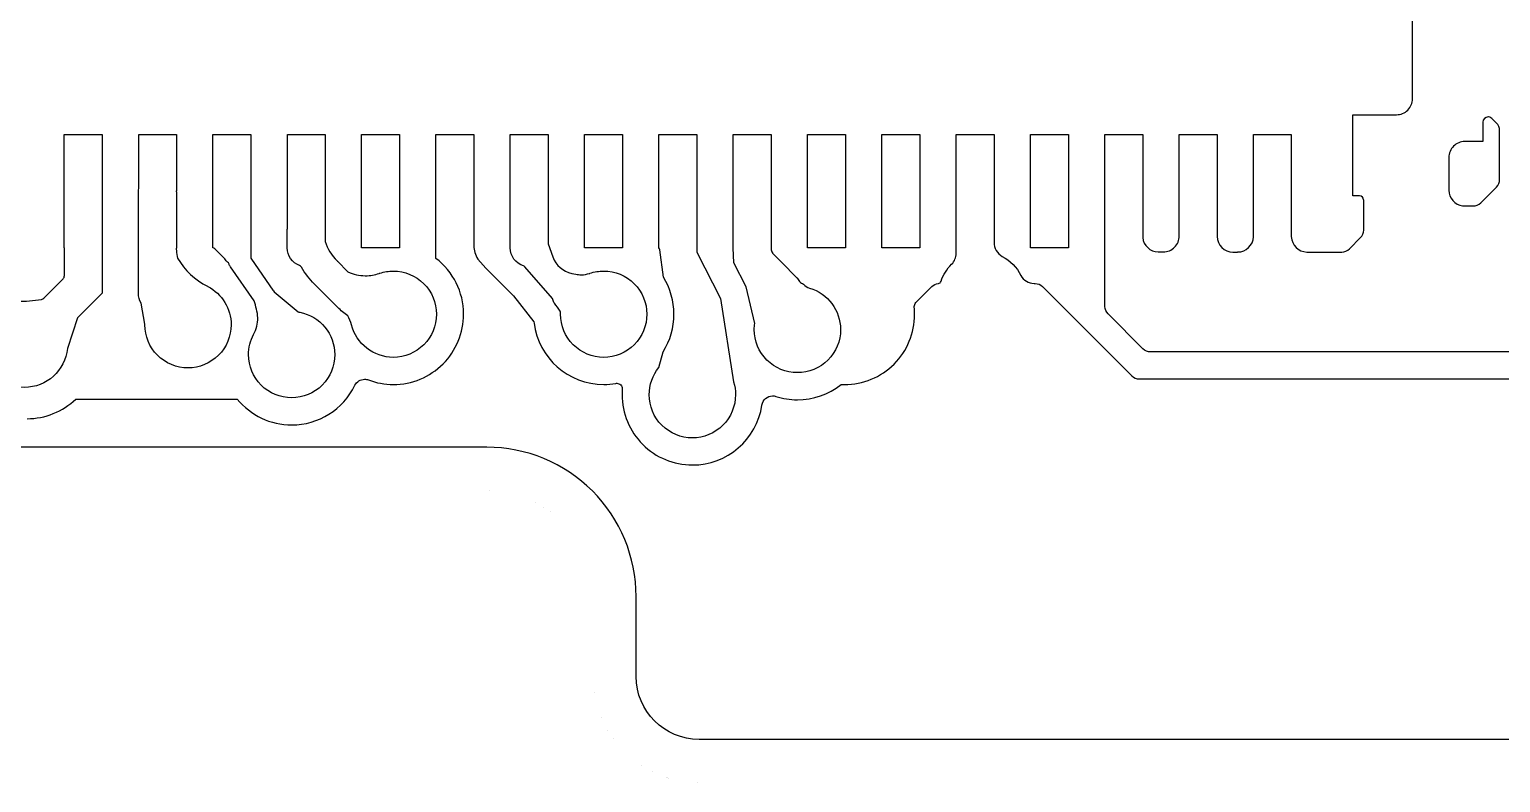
# Model space of a CAD drawing. Extents: x 3811 to 4077, y -444 to -307.
# Drawn here: x 3959.28 to 3966.21, y -397.71 to -394.17 of the extents above; entities that cross this region are included whole.
import ezdxf

# ---------------------------------------------------------------- set-up
doc = ezdxf.new("R2010")
doc.units = 0
doc.layers.add('gbr-dxf', color=7, linetype='Continuous')
doc.layers.add('gbr-outline-dxf', color=2, linetype='Continuous')

msp = doc.modelspace()

# ---------------------------------------------------------------- linework, layer by layer
at = {"layer": 'gbr-dxf'}
msp.add_line((3960.3261, -394.6692), (3960.3261, -395.197), dxfattribs=at)
at = {"layer": 'gbr-dxf', "linetype": 'Continuous'}
for points in [[(3972.8689, -377.7308, -0.161259), (3970.3231, -384.8952, -0.03053), (3970.316, -384.9033, -0.017073), (3970.3117, -384.9073), (3967.7712, -387.4478), (3967.7708, -387.4482, 0.198641), (3966.5483, -390.3965, -0.010853), (3966.5484, -390.4002), (3966.5484, -392.7722, 0.190146), (3966.5703, -392.8227), (3967.1779, -393.4303, -0.198959), (3967.1925, -393.4656), (3967.1925, -395.2382, -0.199561), (3967.1777, -395.2736), (3966.7773, -395.6722, -0.198397), (3966.7421, -395.6867), (3964.5629, -395.6867, -0.198766), (3964.5276, -395.6721), (3964.3629, -395.5076, -0.199181), (3964.3482, -395.4722), (3964.3482, -395.1772), (3964.3482, -395.1772)], [(3967.7084, -389.4484), (3967.7084, -392.5753, 0.192286), (3967.7148, -392.5887, -0.22971), (3967.7338, -392.6279), (3967.7338, -397.215, -0.411228), (3967.4371, -397.5116), (3962.4371, -397.5116, -0.41397), (3962.1407, -397.2152), (3962.1407, -396.8391, 0.414216), (3961.4371, -396.1355), (3954.4372, -396.1355, -0.41422), (3954.1407, -395.8391), (3954.1407, -392.7951, -0.035756), (3954.1407, -392.7948)], [(3964.8761, -394.6691), (3964.8761, -395.143, 0.407483), (3964.951, -395.2163, -0.014695), (3964.9523, -395.2163), (3964.9716, -395.2163, -0.018465), (3964.9733, -395.2162, 0.401854), (3965.0482, -395.1444), (3965.0482, -394.6636), (3965.226, -394.6636), (3965.226, -394.6692), (3965.226, -394.6692), (3965.226, -395.1439, 0.397856), (3965.2994, -395.2163), (3965.4641, -395.2163, 0.198804), (3965.4995, -395.2017), (3965.5525, -395.1487, 0.198996), (3965.5671, -395.1133), (3965.5671, -394.9723, -0.095462), (3965.5667, -394.9704, 0.393729), (3965.5479, -394.9515, -0.092282), (3965.5461, -394.9511), (3965.5163, -394.9511), (3965.5163, -394.5696), (3965.7203, -394.5696, -0.014325), (3965.7215, -394.5696, 0.414241), (3965.7965, -394.4946), (3965.7965, -394.4941), (3965.7965, -394.4265), (3965.7965, -394.4265), (3965.7965, -393.9333, 0.397856)], [(3959.2726, -396.0014, 0.194282), (3959.5022, -395.9087), (3960.2621, -395.9087, 0.225493), (3960.5187, -396.0306, 0.287325), (3960.8166, -395.8439, -0.286288), (3960.8622, -395.8155, -0.090662), (3960.8801, -395.8187, 0.090482), (3960.997, -395.8401), (3960.9975, -395.8401, 0.414221), (3961.3284, -395.5091), (3961.3284, -395.5082), (3961.3284, -395.5082, 0.232885), (3961.1983, -395.2463), (3961.1983, -394.9299, -0.037923), (3961.1983, -394.9165), (3961.1983, -394.6692), (3961.1983, -394.6692), (3961.1983, -394.6636), (3961.3761, -394.6636), (3961.3761, -395.186, 0.135593), (3961.3949, -395.2498), (3961.4326, -395.2919), (3961.5639, -395.4233), (3961.6591, -395.5447), (3961.6599, -395.5515, 0.377033), (3961.9881, -395.8401), (3961.9881, -395.8401, 0.043881), (3962.046, -395.835, -0.044285), (3962.0504, -395.8346, -0.414291), (3962.0758, -395.86, -0.020306), (3962.0757, -395.8619, 0.019709), (3962.0747, -395.8879), (3962.0747, -395.8883, 0.414218), (3962.4056, -396.2193), (3962.4057, -396.2193, 0.371521), (3962.7331, -395.9371, -0.37194), (3962.7833, -395.8937, -0.078257), (3962.7988, -395.8962, 0.077997), (3962.9002, -395.9122), (3962.9002, -395.9122, 0.169129), (3963.1059, -395.8406, 0.010162), (3963.1191, -395.8408), (3963.1217, -395.8408, 0.41422), (3963.4524, -395.5101), (3963.4524, -395.5096, 0.025855), (3963.4506, -395.4756, -0.026881), (3963.4505, -395.4729, -0.199063), (3963.458, -395.4547), (3963.5335, -395.3792, -0.175846), (3963.5644, -395.3648, 0.21497), (3963.5771, -395.3541, -0.117484), (3963.6262, -395.2737), (3963.6266, -395.2734, 0.189923), (3963.6484, -395.2229), (3963.6484, -395.197), (3963.6484, -395.197), (3963.6484, -394.6636), (3963.8262, -394.6636), (3963.8262, -394.9282, -0.007106), (3963.8262, -394.9303), (3963.8262, -395.1702, -0.014769), (3963.8263, -395.1714, 0.269882), (3963.8642, -395.2367, -0.159244), (3963.9525, -395.3268, 0.25778), (3964.0144, -395.3646), (3964.0192, -395.3646, -0.198889), (3964.0545, -395.3792), (3964.4748, -395.7995, 0.198959), (3964.5102, -395.8142), (3966.7947, -395.8142, 0.198433)], [(3959.797, -395.4114), (3959.797, -395.256, -0.008007), (3959.797, -395.2536), (3959.797, -394.9316, -0.042501), (3959.7983, -394.9166), (3959.7983, -394.6636), (3959.9761, -394.6636), (3959.9761, -394.9281)], [(3960.4983, -395.197), (3960.4983, -395.1081, -0.009235), (3960.4984, -395.1051), (3960.4984, -394.6691), (3960.4984, -394.6635), (3960.6762, -394.6635), (3960.6762, -394.6691)], [(3961.5483, -395.197), (3961.5483, -395.1081, -0.007121), (3961.5483, -395.106), (3961.5483, -394.6692), (3961.5484, -394.6692), (3961.5484, -394.6636), (3961.7262, -394.6636), (3961.7262, -394.7179)], [(3964.3482, -395.1772), (3964.3482, -395.1606), (3964.3482, -395.0981, -0.034328), (3964.3482, -395.0978), (3964.3482, -395.0977), (3964.3482, -395.0977, 0.014579), (3964.3483, -395.0967), (3964.3485, -394.9742), (3964.3485, -394.6636), (3964.5263, -394.6636), (3964.5263, -395.1475, 0.382179), (3964.5993, -395.2158), (3964.6226, -395.2158), (3964.6232, -395.2158, 0.414241), (3964.6982, -395.1408), (3964.6982, -395.1402), (3964.6982, -395.1256), (3964.6983, -395.1256), (3964.6983, -394.6691), (3964.6983, -394.6635), (3964.8761, -394.6635), (3964.8761, -394.6691)], [(3960.6762, -394.6691), (3960.6762, -395.1668, 0.113082), (3960.7326, -395.2585, -0.007861), (3960.7341, -395.2599), (3960.7839, -395.3098, 0.106453), (3960.865, -395.3279, -0.006927), (3960.8666, -395.3279, 0.083431), (3960.931, -395.3171, -0.010115), (3960.9337, -395.3162, -0.079935), (3960.9974, -395.306, -0.414223), (3961.2006, -395.5092, -0.414223), (3960.9974, -395.7124, -0.343415), (3960.8004, -395.559, 0.058288), (3960.7826, -395.5168, -0.041748), (3960.7355, -395.477, -0.01398), (3960.7327, -395.474), (3960.6877, -395.429, -0.023108), (3960.6827, -395.4241), (3960.628, -395.3693, -0.008734), (3960.6263, -395.3677, -0.064175), (3960.5648, -395.288, -0.040586), (3960.5646, -395.2878, 0.150755), (3960.5557, -395.2801, -0.038804), (3960.5554, -395.28, -0.310571), (3960.4983, -395.197)], [(3961.7262, -394.7179), (3961.7262, -395.1784), (3961.7481, -395.2397, 0.252026), (3961.8377, -395.3172), (3961.857, -395.3211), (3961.8574, -395.3212, 0.047492), (3961.8809, -395.3236, -0.012586), (3961.8819, -395.3236, 0.082592), (3961.9223, -395.3168, -0.012547), (3961.9233, -395.3165, -0.081342), (3961.9881, -395.3059, -0.414223), (3962.1913, -395.5091, -0.414223), (3961.9881, -395.7123, -0.414223), (3961.7849, -395.5091, -0.006026), (3961.7849, -395.5047, -0.036105), (3961.7849, -395.5044, 0.124619), (3961.7824, -395.4949), (3961.7824, -395.4949, 0.034287), (3961.7564, -395.4578), (3961.7539, -395.4545), (3961.7506, -395.4454), (3961.7473, -395.436), (3961.6167, -395.286, 0.092516), (3961.6106, -395.2819, -0.327848), (3961.5483, -395.197)], [(3959.9761, -394.9324), (3959.9761, -395.197), (3959.9761, -395.197), (3959.976, -395.197, 0.097282), (3959.9755, -395.2047, -0.053717), (3959.9761, -395.21, 0.072257), (3959.9813, -395.2455, 0.141975), (3960.1226, -395.3777, -0.006284), (3960.1241, -395.3785, -0.280056), (3960.2337, -395.5589, -0.414223), (3960.0305, -395.7621, -0.414223), (3959.8273, -395.5589, -0.003748), (3959.8273, -395.5568), (3959.8094, -395.4568, -0.134732), (3959.797, -395.4114)], [(3960.3261, -395.197), (3960.3261, -395.2404, 0.127394), (3960.329, -395.25), (3960.4307, -395.3959, -0.016727), (3960.4325, -395.3986), (3960.4357, -395.4033), (3960.5491, -395.4982, 0.011311), (3960.5566, -395.5, -0.360158), (3960.7219, -395.6996, -0.414223), (3960.5187, -395.9028, -0.414223), (3960.3155, -395.6996, -0.122549), (3960.3391, -395.6044), (3960.3393, -395.6041, 0.116675), (3960.3598, -395.526, 0.062439), (3960.3416, -395.4457), (3960.2304, -395.2862, -0.071514), (3960.2239, -395.2733, -0.052404), (3960.2237, -395.2729, 0.139917), (3960.2172, -395.264, -0.099646), (3960.2101, -395.2572, 0.04432), (3960.1959, -395.2403, -0.020201), (3960.1946, -395.239), (3960.157, -395.2013, 0.121215), (3960.1485, -395.197), (3960.1483, -395.197), (3960.1483, -395.1927), (3960.1483, -395.1772), (3960.1483, -395.1772)]]:
    msp.add_lwpolyline(points, format="xyb", dxfattribs=at)
for points in [[(3965.9679, -394.9221, -0.018352), (3965.968, -394.9238), (3965.9679, -394.9242), (3965.968, -394.9249, 0.374564), (3966.0326, -394.9991), (3966.0826, -394.9991, 0.198804), (3966.118, -394.9845), (3966.1921, -394.9104, 0.198959), (3966.2067, -394.875), (3966.2067, -394.6442, 0.198889), (3966.1921, -394.6088), (3966.1731, -394.5899, 0.046091), (3966.166, -394.584, 0.130176), (3966.1538, -394.5804, -0.011092), (3966.153, -394.5804, 0.414064), (3966.128, -394.6054), (3966.128, -394.606), (3966.128, -394.626), (3966.128, -394.626), (3966.128, -394.696), (3966.0442, -394.696, -0.014748), (3966.0429, -394.696, 0.414241), (3965.9679, -394.771), (3965.9679, -394.7717)], [(3959.0571, -395.6507, -0.414223), (3959.2603, -395.4475, -0.011466), (3959.2694, -395.4477), (3959.3401, -395.4393, -0.044463), (3959.3405, -395.4392, 0.15157), (3959.3512, -395.4341), (3959.4429, -395.3424, 0.181507), (3959.4482, -395.3294, -0.037059), (3959.4483, -395.3291), (3959.4483, -395.197), (3959.4482, -395.197), (3959.4482, -394.6636), (3959.626, -394.6636), (3959.626, -394.6692), (3959.6261, -394.6692), (3959.6261, -395.1772), (3959.6261, -395.1772), (3959.6261, -395.4106), (3959.5105, -395.5262), (3959.4625, -395.6709, -0.385239), (3959.2603, -395.8539, -0.414223)], [(3962.2024, -395.8884, -0.171974), (3962.2478, -395.7604), (3962.268, -395.6856, 0.141718), (3962.319, -395.5091, 0.139069), (3962.2698, -395.3354), (3962.2521, -395.2057, -0.037264), (3962.252, -395.2054, 0.11581), (3962.2484, -395.197), (3962.2483, -395.197), (3962.2483, -394.6636), (3962.4261, -394.6636), (3962.4261, -395.196, -0.101205), (3962.4262, -395.197, 0.025934), (3962.426, -395.1989), (3962.426, -395.2165), (3962.5387, -395.436), (3962.5998, -395.8284, -0.075033), (3962.6088, -395.8884, -0.414223), (3962.4056, -396.0916, -0.414223)], [(3962.5984, -395.197), (3962.5984, -395.1969), (3962.5984, -394.6636), (3962.7762, -394.6636), (3962.7762, -395.1967, -0.033834), (3962.7762, -395.197, 0.016963), (3962.7763, -395.1982, -0.049533), (3962.7762, -395.1986), (3962.7774, -395.2096, -0.060314), (3962.7776, -395.2101, 0.149477), (3962.7826, -395.2207, -0.068739), (3962.7829, -395.2212), (3962.8247, -395.2643), (3962.8979, -395.3375), (3962.8979, -395.3376, 0.039933), (3962.9003, -395.3395), (3962.9004, -395.3395), (3962.9004, -395.3395, -0.194587), (3962.9014, -395.3411), (3962.9106, -395.3553, -0.040727), (3962.9108, -395.3556, 0.142561), (3962.9195, -395.3625, -0.111059), (3962.9288, -395.3684, 0.1146), (3962.9576, -395.3863, -0.332655), (3963.1034, -395.5812, -0.414223), (3962.9002, -395.7844, -0.414223), (3962.697, -395.5812, -0.035478), (3962.699, -395.5526), (3962.6588, -395.3809), (3962.6001, -395.2674)]]:
    msp.add_lwpolyline(points, format="xyb", close=True, dxfattribs=at)
msp.add_lwpolyline([(3960.1483, -395.1772), (3960.1483, -394.7411), (3960.1483, -394.7411), (3960.1483, -394.6692), (3960.1483, -394.6636), (3960.3261, -394.6636), (3960.3261, -394.6692)], dxfattribs=at)
for points in [[(3960.8483, -395.197), (3960.8483, -394.6636), (3961.0261, -394.6636), (3961.0261, -395.197)], [(3961.8984, -395.1969), (3961.8984, -394.6635), (3962.0762, -394.6635), (3962.0762, -395.1969)], [(3962.9484, -395.197), (3962.9484, -394.6636), (3963.1262, -394.6636), (3963.1262, -395.197)], [(3963.2985, -395.1969), (3963.2985, -394.6635), (3963.4763, -394.6635), (3963.4763, -395.1969)], [(3963.9984, -395.197), (3963.9984, -394.6636), (3964.1762, -394.6636), (3964.1762, -395.197)]]:
    msp.add_lwpolyline(points, close=True, dxfattribs=at)
at = {"layer": 'gbr-dxf'}
msp.add_arc((3959.8872, -394.9303), 0.0889, 358.61421, 1.38579, dxfattribs=at)
at = {"layer": 'gbr-outline-dxf', "linetype": 'Continuous', "const_width": 0.000025}
msp.add_lwpolyline([(3953.9368, -395.8387), (3953.9368, -388.4571, -0.211094), (3954.1001, -388.0874), (3959.7734, -382.9211, 0.211095), (3959.9367, -382.5514), (3959.9367, -374.6482, -0.414217), (3960.4367, -374.1482), (3973.4367, -374.1482, -0.414217), (3973.9367, -374.6482), (3973.9367, -382.5514, -0.211094), (3973.7734, -382.9211), (3968.1001, -388.0874, 0.211095), (3967.9367, -388.4571), (3967.9367, -397.2149, -0.414217), (3967.4367, -397.7149), (3962.4367, -397.7149, -0.414217), (3961.9367, -397.2149), (3961.9367, -396.8387, 0.414217), (3961.4367, -396.3387), (3954.4368, -396.3387, -0.414217)], format="xyb", close=True, dxfattribs=at)

doc.saveas('drawing.dxf')
